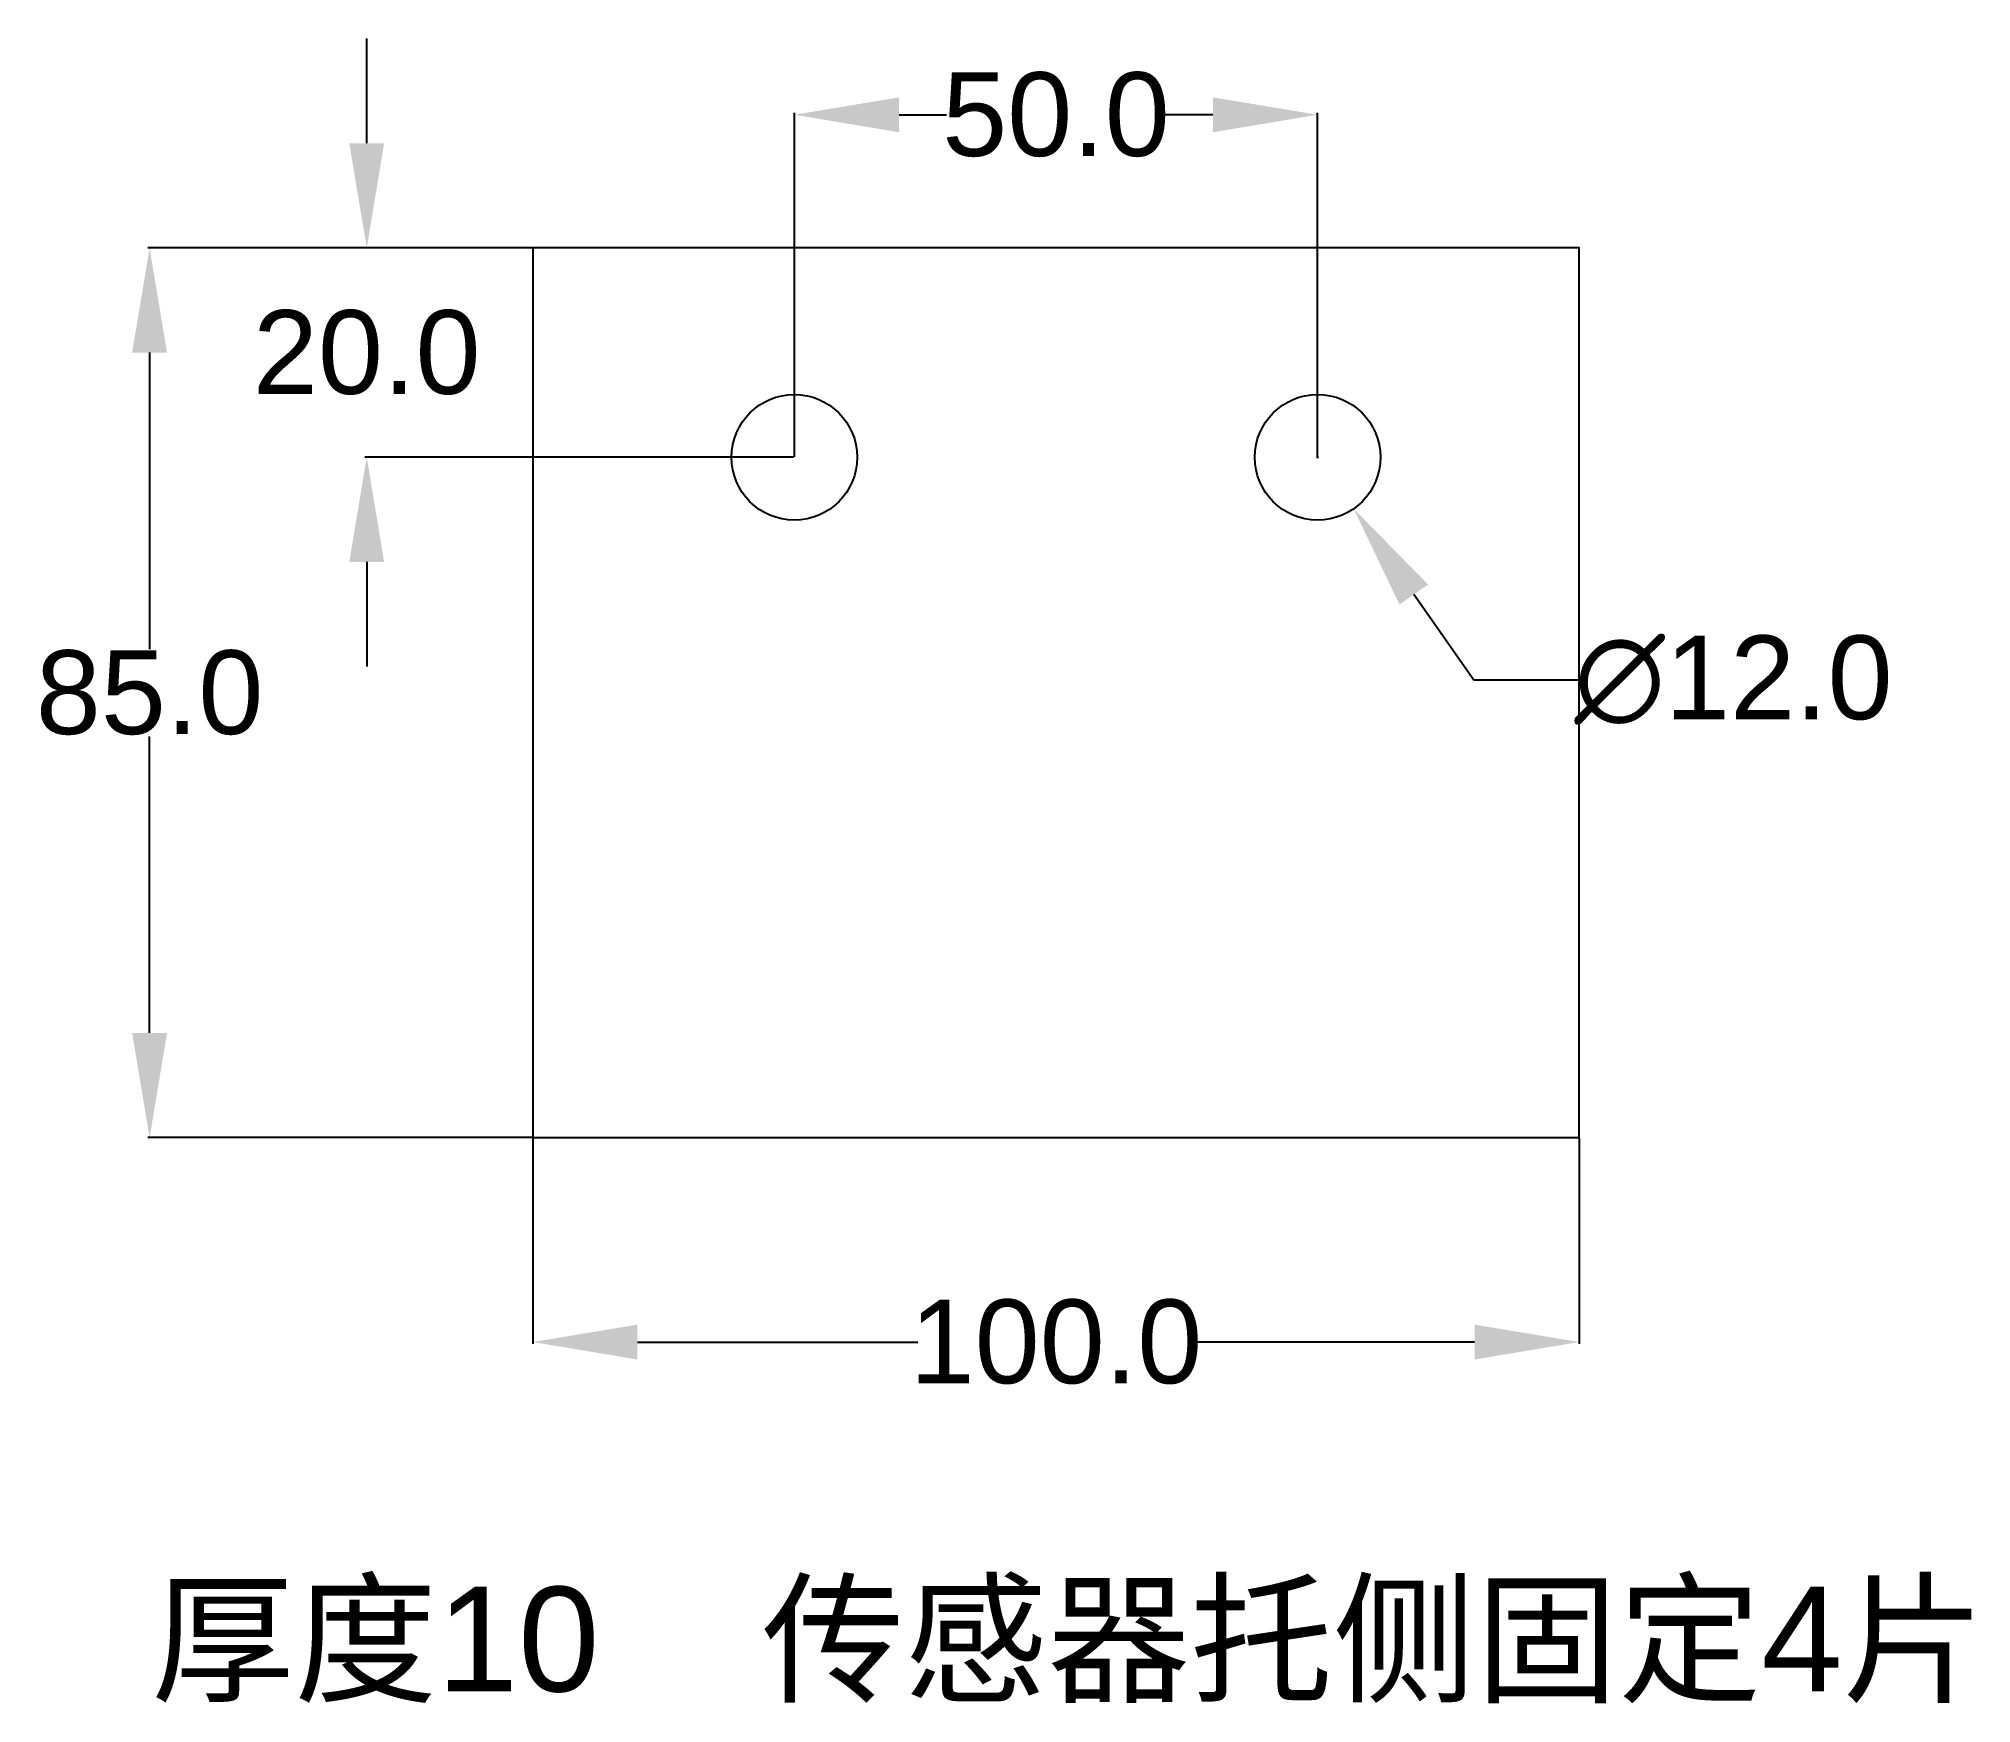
# Model space of a CAD drawing. Header units: millimetres. Extents: x -47 to 137, y -54 to 105.
import ezdxf

# ---------------------------------------------------------------- set-up
doc = ezdxf.new("R2010")
doc.units = ezdxf.units.MM
doc.styles.get("Standard").update_dxf_attribs({"font": 'arial.ttf'})
doc.dimstyles.get("Standard").update_dxf_attribs({"dimtxt": 8, "dimasz": 10, "dimexe": 0.18, "dimexo": 0.0625, "dimgap": 0.09, "dimtad": 0, "dimtih": 1, "dimtoh": 1, "dimdec": 1, "dimzin": 0, "dimdsep": 46, "dimtxsty": 'Standard', "dimcen": 0.09, "dimclrd": 3, "dimclre": 3, "dimclrt": 3, "dimadec": 0, "dimazin": 0, "dimtfac": 1, "dimtdec": 1, "dimtofl": 0, "dimtmove": 0, "dimatfit": 3, "dimfxl": 1, "dimtolj": 1, "dimtzin": 0, "dimarcsym": 0})

# ---------------------------------------------------------------- blocks, each defined once
blk = doc.blocks.new('*D6')
at = {"color": 3, "lineweight": -2, "transparency": 16777216}
for p, q in [((0, -0.06), (0, -19.71)), ((100, -0.06), (100, -19.71)), ((10, -19.53), (36.8, -19.53)), ((90, -19.53), (63.2, -19.53))]:
    blk.add_line(p, q, dxfattribs=at)
at = {"color": 3, "transparency": 16777216}
for points in [[(10, -17.87), (10, -21.2), (0, -19.53)], [(90, -17.87), (90, -21.2), (100, -19.53)]]:
    blk.add_solid(points, dxfattribs=at)
at = {"layer": 'Defpoints', "color": 0, "transparency": 16777216}
for p in [(0, 0), (100, 0), (100, -19.53)]:
    blk.add_point(p, dxfattribs=at)
at = {"color": 3, "transparency": 16777216, "insert": (50, -19.53), "char_height": 8, "attachment_point": 5}
blk.add_mtext('\\A1;100.0', dxfattribs=at)
blk = doc.blocks.new('*D7')
at = {"color": 3, "lineweight": -2, "transparency": 16777216}
for p, q in [((-0.06, 85), (-36.79, 85)), ((-36.61, 75), (-36.61, 46.67)), ((-36.61, 10), (-36.61, 38.33)), ((-0.06, 0), (-36.79, 0))]:
    blk.add_line(p, q, dxfattribs=at)
at = {"color": 3, "transparency": 16777216}
for points in [[(-38.28, 75), (-34.94, 75), (-36.61, 85)], [(-38.28, 10), (-34.94, 10), (-36.61, 0)]]:
    blk.add_solid(points, dxfattribs=at)
at = {"layer": 'Defpoints', "color": 0, "transparency": 16777216}
for p in [(-36.61, 85), (0, 85), (0, 0)]:
    blk.add_point(p, dxfattribs=at)
at = {"color": 3, "transparency": 16777216, "insert": (-36.61, 42.5), "char_height": 8, "attachment_point": 5}
blk.add_mtext('\\A1;85.0', dxfattribs=at)
blk = doc.blocks.new('*D8')
at = {"color": 3, "lineweight": -2, "transparency": 16777216}
for p, q in [((-15.86, 95), (-15.86, 105)), ((-0.06, 85), (-16.04, 85)), ((24.94, 65), (-16.04, 65)), ((-15.86, 55), (-15.86, 45))]:
    blk.add_line(p, q, dxfattribs=at)
at = {"color": 3, "transparency": 16777216}
for points in [[(-17.53, 95), (-14.2, 95), (-15.86, 85)], [(-17.53, 55), (-14.2, 55), (-15.86, 65)]]:
    blk.add_solid(points, dxfattribs=at)
at = {"layer": 'Defpoints', "color": 0, "transparency": 16777216}
for p in [(0, 85), (-15.86, 65), (25, 65)]:
    blk.add_point(p, dxfattribs=at)
at = {"color": 3, "transparency": 16777216, "insert": (-15.86, 75), "char_height": 8, "attachment_point": 5}
blk.add_mtext('\\A1;20.0', dxfattribs=at)
blk = doc.blocks.new('*D9')
at = {"color": 3, "lineweight": -2, "transparency": 16777216}
for p, q in [((25, 65.06), (25, 97.91)), ((75, 65.06), (75, 97.91)), ((35, 97.73), (39.53, 97.73)), ((65, 97.73), (60.47, 97.73))]:
    blk.add_line(p, q, dxfattribs=at)
at = {"color": 3, "transparency": 16777216}
for points in [[(35, 99.39), (35, 96.06), (25, 97.73)], [(65, 99.39), (65, 96.06), (75, 97.73)]]:
    blk.add_solid(points, dxfattribs=at)
at = {"layer": 'Defpoints', "color": 0, "transparency": 16777216}
for p in [(75, 97.73), (25, 65), (75, 65)]:
    blk.add_point(p, dxfattribs=at)
at = {"color": 3, "transparency": 16777216, "insert": (50, 97.73), "char_height": 8, "attachment_point": 5}
blk.add_mtext('\\A1;50.0', dxfattribs=at)
blk = doc.blocks.new('*D10')
at = {"color": 3, "lineweight": -2, "transparency": 16777216}
for p, q in [((74.91, 65), (75.09, 65)), ((75, 64.91), (75, 65.09)), ((89.92, 43.71), (84.18, 51.9)), ((99.92, 43.71), (89.92, 43.71))]:
    blk.add_line(p, q, dxfattribs=at)
at = {"color": 3, "transparency": 16777216}
blk.add_solid([(85.55, 52.85), (82.82, 50.94), (78.44, 60.09)], dxfattribs=at)
at = {"layer": 'Defpoints', "color": 0, "transparency": 16777216}
for p in [(71.56, 69.91), (78.44, 60.09)]:
    blk.add_point(p, dxfattribs=at)
at = {"color": 3, "transparency": 16777216, "insert": (114.74, 43.71), "char_height": 8, "attachment_point": 5}
blk.add_mtext('\\A1;∅12.0', dxfattribs=at)

msp = doc.modelspace()

# ---------------------------------------------------------------- linework, layer by layer
msp.add_lwpolyline([(0, 0), (100, 0), (100, 85), (0, 85)], close=True)
for centre in [(25, 65), (75, 65)]:
    msp.add_circle(centre, 6)

# ---------------------------------------------------------------- texts
at = {"insert": (-36.44, -42.92), "char_height": 10, "attachment_point": 1}
msp.add_mtext_dynamic_manual_height_columns('{\\fSimSun|b0|i0|c134|p2;厚度}10    {\\fSimSun|b0|i0|c134|p2;传感器托侧固定}4{\\fSimSun|b0|i0|c134|p2;片}', width=205.9863, gutter_width=12.5, heights=[0], dxfattribs=at)

# ---------------------------------------------------------------- dimensions: what is measured, and where the dimension line sits
for base, p1, p2, picture, middle in [((-15.86, 65), (0, 85), (25, 65), '*D8', (-15.86, 75)), ((-36.61, 85), (0, 0), (0, 85), '*D7', (-36.61, 42.5))]:
    dim = msp.add_linear_dim(base=base, p1=p1, p2=p2, angle=90, dimstyle='Standard')
    dim.commit()
    dim.dimension.update_dxf_attribs({"geometry": picture, "text_midpoint": middle})
for base, p1, p2, picture, middle in [((75, 97.73), (25, 65), (75, 65), '*D9', (50, 97.73)), ((100, -19.53), (0, 0), (100, 0), '*D6', (50, -19.53))]:
    dim = msp.add_linear_dim(base=base, p1=p1, p2=p2, dimstyle='Standard')
    dim.commit()
    dim.dimension.update_dxf_attribs({"geometry": picture, "text_midpoint": middle})
dim = msp.add_diameter_dim_2p(p1=(71.56, 69.91), p2=(78.44, 60.09), dimstyle='Standard')
dim.commit()
dim.dimension.update_dxf_attribs({"geometry": '*D10', "text_midpoint": (114.74, 43.71)})

doc.saveas('drawing.dxf')
